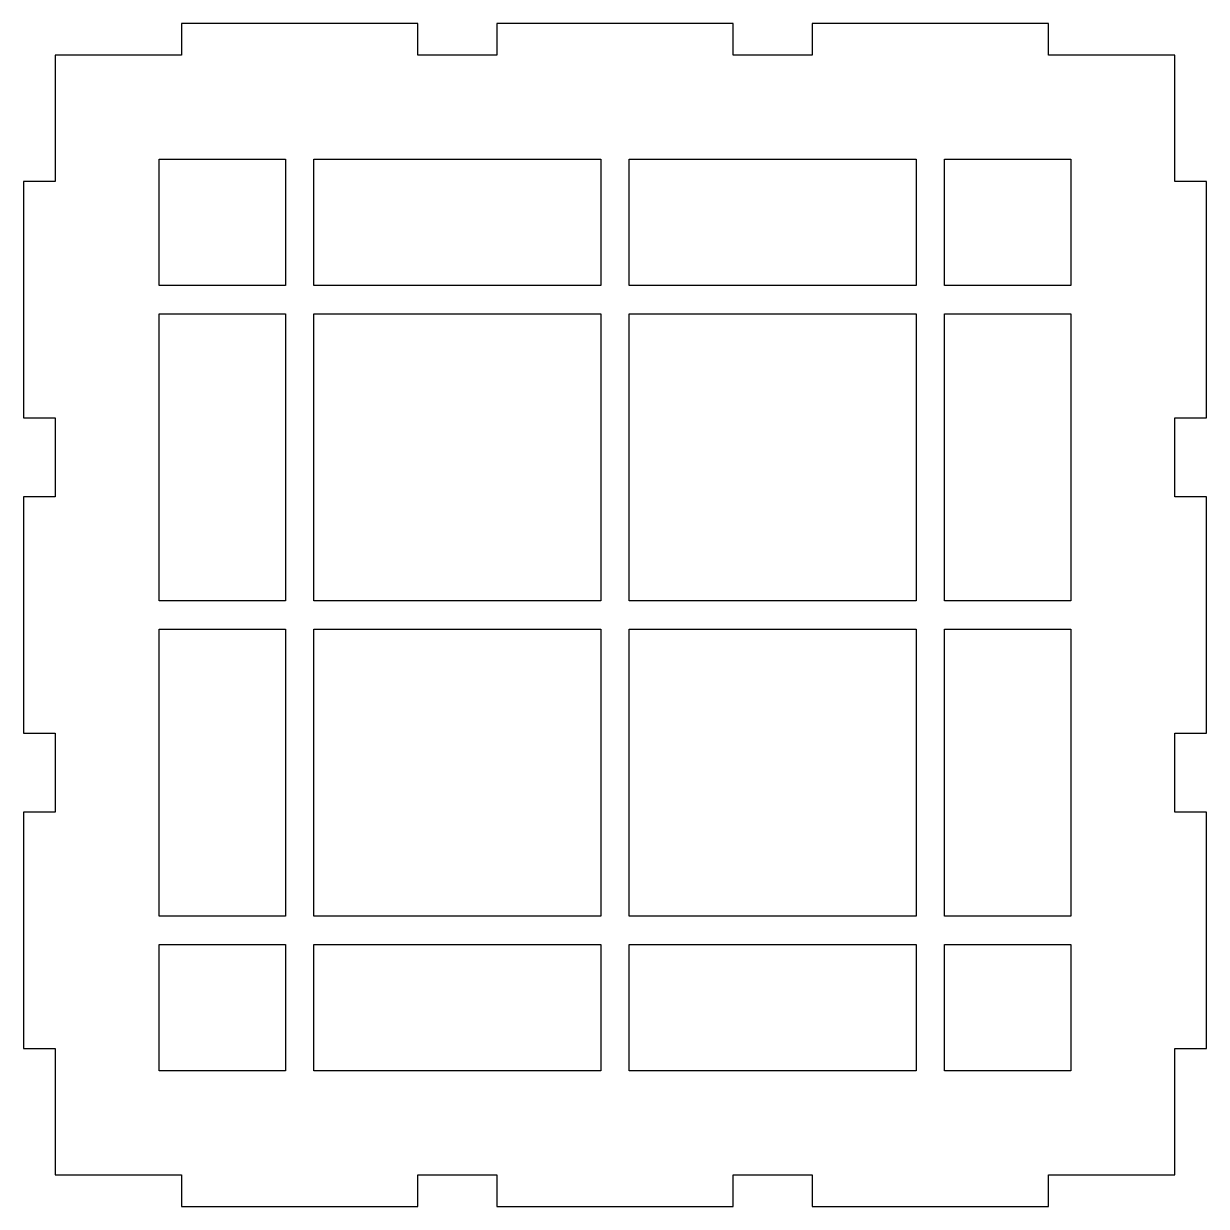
# Model space of a CAD drawing. Header units: millimetres. Extents: x -75 to 75, y -75 to 75.
import ezdxf

# ---------------------------------------------------------------- set-up
doc = ezdxf.new("R2010")
doc.units = ezdxf.units.MM

msp = doc.modelspace()

# ---------------------------------------------------------------- linework, layer by layer
for points in [[(-71, -71), (-55, -71), (-55, -75), (-25, -75), (-25, -71), (-15, -71), (-15, -75), (15, -75), (15, -71), (25, -71), (25, -75), (55, -75), (55, -71), (71, -71), (71, -55), (75, -55), (75, -25), (71, -25), (71, -15), (75, -15), (75, 15), (71, 15), (71, 25), (75, 25), (75, 55), (71, 55), (71, 71), (55, 71), (55, 75), (25, 75), (25, 71), (15, 71), (15, 75), (-15, 75), (-15, 71), (-25, 71), (-25, 75), (-55, 75), (-55, 71), (-71, 71), (-71, 55), (-75, 55), (-75, 25), (-71, 25), (-71, 15), (-75, 15), (-75, -15), (-71, -15), (-71, -25), (-75, -25), (-75, -55), (-71, -55)], [(-41.8, 41.8), (-57.8, 41.8), (-57.8, 57.8), (-41.8, 57.8)], [(-38.2, 41.8), (-38.2, 57.8), (-1.8, 57.8), (-1.8, 41.8)], [(1.8, 57.8), (38.2, 57.8), (38.2, 41.8), (1.8, 41.8)], [(41.8, 57.8), (57.8, 57.8), (57.8, 41.8), (41.8, 41.8)], [(-41.8, 1.8), (-57.8, 1.8), (-57.8, 38.2), (-41.8, 38.2)], [(-38.2, 38.2), (-1.8, 38.2), (-1.8, 1.8), (-38.2, 1.8)], [(1.8, 1.8), (1.8, 38.2), (38.2, 38.2), (38.2, 1.8)], [(41.8, 1.8), (41.8, 38.2), (57.8, 38.2), (57.8, 1.8)], [(-41.8, -38.2), (-57.8, -38.2), (-57.8, -1.8), (-41.8, -1.8)], [(-38.2, -38.2), (-38.2, -1.8), (-1.8, -1.8), (-1.8, -38.2)], [(1.8, -38.2), (1.8, -1.8), (38.2, -1.8), (38.2, -38.2)], [(41.8, -38.2), (41.8, -1.8), (57.8, -1.8), (57.8, -38.2)], [(-41.8, -41.8), (-41.8, -57.8), (-57.8, -57.8), (-57.8, -41.8)], [(-1.8, -41.8), (-1.8, -57.8), (-38.2, -57.8), (-38.2, -41.8)], [(1.8, -57.8), (1.8, -41.8), (38.2, -41.8), (38.2, -57.8)], [(41.8, -41.8), (57.8, -41.8), (57.8, -57.8), (41.8, -57.8)]]:
    msp.add_lwpolyline(points, close=True)

doc.saveas('drawing.dxf')
